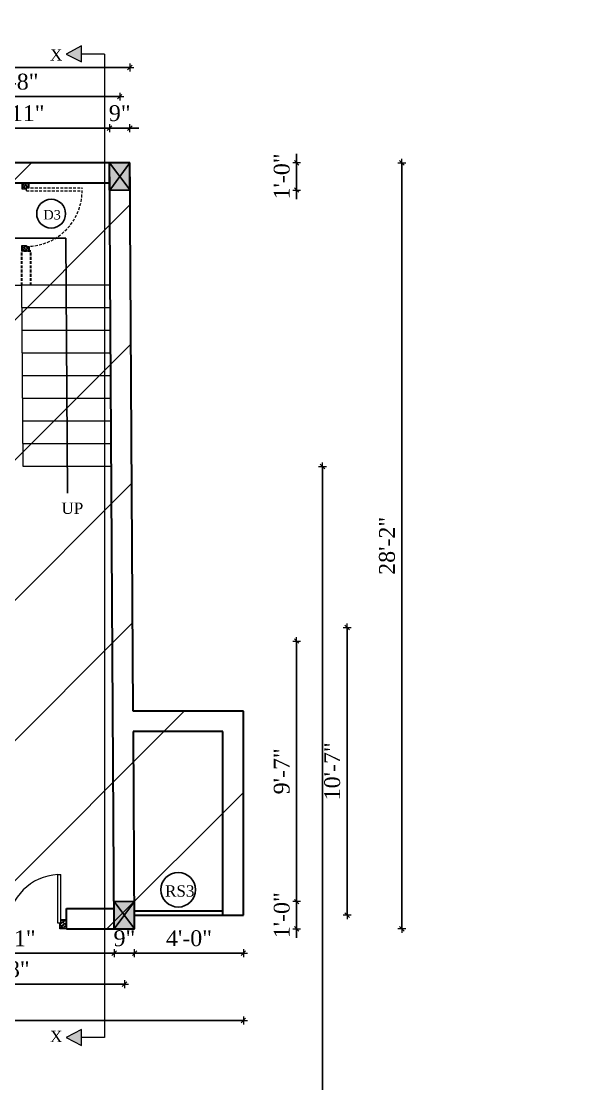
# Model space of a CAD drawing. Header units: inches. Extents: x 6873 to 34015, y -4010 to 8204.
# Drawn here: x 15168.2 to 15418.7, y -1550.2 to -1081.3 of the extents above; entities that cross this region are included whole.
import ezdxf

# ---------------------------------------------------------------- set-up
doc = ezdxf.new("R2010")
doc.units = ezdxf.units.IN
doc.header["$LTSCALE"] = 5
doc.header["$MEASUREMENT"] = 0
doc.linetypes.add('HIDDEN', pattern=[0.375, 0.25, -0.125])
for name, color, linetype, lineweight in [('A-WALL', 7, 'Continuous', 9), ('Dimension', 7, 'Continuous', 18), ('DOOR', 62, 'Continuous', 0), ('tefriş', 30, 'Continuous', 9)]:
    doc.layers.add(name, color=color, linetype=linetype, lineweight=lineweight)
doc.layers.add('dim line', color=7, linetype='Continuous', lineweight=15, true_color=0xfab2b2)
doc.layers.add('TEXT', color=6, linetype='Continuous')
doc.layers.add('WALL', color=7, linetype='Continuous')
doc.styles.add('ordinary', font='times.ttf')
doc.dimstyles.new('Copy of 96', dxfattribs={"dimtxt": 7, "dimasz": 4, "dimexe": 0.5, "dimexo": 0.5, "dimgap": 3, "dimtad": 1, "dimdec": 1, "dimzin": 11, "dimdsep": 46, "dimlunit": 4, "dimtxsty": 'ordinary', "dimblk": 'OBLIQUE', "dimcen": 0.09, "dimse1": 1, "dimse2": 1, "dimclrt": 6, "dimazin": 0, "dimtfac": 1, "dimtdec": 1, "dimtix": 1, "dimtmove": 2, "dimatfit": 3, "dimldrblk": 'leader', "dimfxl": 0.5, "dimfxlon": 1, "dimtolj": 1, "dimtzin": 0, "dimarcsym": 0})

# ---------------------------------------------------------------- blocks, each defined once
blk = doc.blocks.new('C1a')
at = {"color": 1, "ltscale": 5}
for p, q in [((18657.75, 4625.76), (18648.75, 4625.76)), ((18648.75, 4625.76), (18648.82, 4613.76)), ((18657.82, 4613.76), (18657.75, 4625.76)), ((18648.82, 4613.76), (18657.82, 4613.76))]:
    blk.add_line(p, q, dxfattribs=at)
blk = doc.blocks.new('A$C27B36B59')
at = {"layer": 'DOOR'}
for p, q in [((0, 4), (0, 0)), ((2.5, 4), (0, 4)), ((0, 0), (3, 0)), ((2.5, 2.5), (2.5, 4)), ((3, 2.5), (2.5, 2.5)), ((3, 0), (3, 2.5))]:
    blk.add_line(p, q, dxfattribs=at)
for centre, radius, start, end in [((-1.4, -0.54), 4.75, 22.1411, 72.838), ((1.34, 2.09), 1.64, 45.138, 144.8948), ((2.21, 0.3), 2.49, 83.3149, 152.658), ((0.13, 0.37), 2.05, 349.4875, 93.6805), ((1.96, -0.47), 2.01, 58.7447, 166.495), ((-0.06, 0.32), 1.13, 343.542, 86.947), ((2.08, -0.4), 1.17, 38.2816, 160.1519)]:
    blk.add_arc(centre, radius, start, end, dxfattribs=at)
blk = doc.blocks.new('smalldoor hidden')
at = {"layer": 'DOOR', "linetype": 'HIDDEN'}
for p, q in [((9851.61, -757.15), (9876.16, -757.15)), ((9851.61, -758.4), (9851.61, -757.15)), ((9851.61, -758.4), (9876.19, -758.4))]:
    blk.add_line(p, q, dxfattribs=at)
blk.add_arc((9851.61, -758.4), 24.58, 270, 2.9146, dxfattribs=at)
at = {"layer": 'DOOR', "linetype": 'HIDDEN', "yscale": 0.8333000000020547, "zscale": 0.8333000000002357, "rotation": 270}
for p, xscale in [((9849.52, -755.07), 0.8332999999984168), ((9849.52, -785.07), -0.8332999999984168)]:
    blk.add_blockref('A$C27B36B59', p, dxfattribs=dict(at, xscale=xscale))
blk = doc.blocks.new('x-x')
at = {"ltscale": 5}
for points in [[(11364.03, -701.52), (11364.03, -694.51), (11357.15, -698.09)], [(11364.03, -1135.52), (11364.03, -1128.51), (11357.15, -1132.09)]]:
    blk.add_hatch(color=256, dxfattribs=at).paths.add_polyline_path(points)
for p, q in [((11364.03, -694.51), (11357.15, -698.09)), ((11357.15, -698.09), (11364.03, -701.52)), ((11364.03, -701.52), (11364.03, -694.51)), ((11374.13, -698.09), (11364.03, -698.09)), ((11374.13, -698.09), (11374.13, -1132.09)), ((11364.03, -1128.51), (11357.15, -1132.09)), ((11364.03, -1135.52), (11364.03, -1128.51)), ((11357.15, -1132.09), (11364.03, -1135.52)), ((11374.13, -1132.09), (11364.03, -1132.09))]:
    blk.add_line(p, q, dxfattribs=at)
at = {"layer": 'A-WALL', "color": 1, "ltscale": 5}
blk.add_line((11374.13, -1120.09), (11374.13, -1132.09), dxfattribs=at)
at = {"layer": 'TEXT', "style": 'ordinary'}
for p in [(11350.08, -700.97), (11350.08, -1134.1)]:
    blk.add_text('X', height=5, dxfattribs=at).set_placement(p)
blk = doc.blocks.new('oblique')
at = {"color": 0, "lineweight": -2}
blk.add_line((0.25, 0.25), (-0.25, -0.25), dxfattribs=at)
at = {"layer": 'dim line', "lineweight": 9}
for p, q in [((-0.4375, 0), (0.4375, 0)), ((0, 0.4375), (0, -0.4375))]:
    blk.add_line(p, q, dxfattribs=at)
blk = doc.blocks.new('*D390')
at = {"layer": 'A-WALL', "color": 0, "lineweight": -2, "ltscale": 50, "transparency": 16777216}
blk.add_line((15213.75, -1506.21), (15109.75, -1506.21), dxfattribs=at)
at = {"layer": 'Defpoints', "color": 0, "ltscale": 50, "transparency": 16777216}
for p in [(15109.75, -1481.79), (15213.75, -1481.79), (15109.75, -1506.21)]:
    blk.add_point(p, dxfattribs=at)
at = {"layer": 'A-WALL', "color": 0, "lineweight": -2, "ltscale": 50, "transparency": 16777216, "xscale": 4, "yscale": 4, "zscale": 4, "rotation": 180.0000000000005}
blk.add_blockref('oblique', (15109.75, -1506.21), dxfattribs=at)
at = {"layer": 'A-WALL', "color": 0, "lineweight": -2, "ltscale": 50, "transparency": 16777216, "xscale": 4, "yscale": 4, "zscale": 4}
blk.add_blockref('oblique', (15213.75, -1506.21), dxfattribs=at)
at = {"layer": 'A-WALL', "color": 6, "ltscale": 50, "transparency": 16777216, "insert": (15161.75, -1499.65), "char_height": 7, "attachment_point": 5, "style": 'ordinary'}
blk.add_mtext('\\A1;8\'-8"', dxfattribs=at)
blk = doc.blocks.new('_OBLIQUE')
at = {"color": 0, "linetype": 'ByBlock'}
blk.add_line((-0.5, -0.5), (0.5, 0.5), dxfattribs=at)
blk = doc.blocks.new('leader')
at = {"layer": 'Dimension'}
for p, q in [((0, -4.33), (0, 4.33)), ((-4.42, 0), (4.42, 0))]:
    blk.add_line(p, q, dxfattribs=at)
blk = doc.blocks.new('*D369')
at = {"layer": 'A-WALL', "color": 0, "lineweight": -2, "ltscale": 50, "transparency": 16777216}
blk.add_line((15266.25, -1522.26), (14645.25, -1522.26), dxfattribs=at)
at = {"layer": 'Defpoints', "color": 0, "ltscale": 50, "transparency": 16777216}
for p in [(15266.25, -1472.62), (14645.25, -1478.62), (14645.25, -1522.26)]:
    blk.add_point(p, dxfattribs=at)
at = {"layer": 'A-WALL', "color": 0, "lineweight": -2, "ltscale": 50, "transparency": 16777216, "xscale": 4, "yscale": 4, "zscale": 4, "rotation": 180}
blk.add_blockref('oblique', (14645.25, -1522.26), dxfattribs=at)
at = {"layer": 'A-WALL', "color": 0, "lineweight": -2, "ltscale": 50, "transparency": 16777216, "xscale": 4, "yscale": 4, "zscale": 4}
blk.add_blockref('oblique', (15266.25, -1522.26), dxfattribs=at)
at = {"layer": 'A-WALL', "color": 6, "ltscale": 50, "transparency": 16777216, "insert": (14955.75, -1515.69), "char_height": 7, "attachment_point": 5, "style": 'ordinary'}
blk.add_mtext('\\A1;51\'-9"', dxfattribs=at)
blk = doc.blocks.new('*D406')
at = {"layer": 'A-WALL', "color": 0, "lineweight": -2, "ltscale": 50, "transparency": 16777216}
blk.add_line((15124.17, -1128.48), (15207.17, -1128.48), dxfattribs=at)
at = {"layer": 'Defpoints', "color": 0, "ltscale": 50, "transparency": 16777216}
for p in [(15207.17, -1128.48), (15124.17, -1143.79), (15207.17, -1143.79)]:
    blk.add_point(p, dxfattribs=at)
at = {"layer": 'A-WALL', "color": 0, "lineweight": -2, "ltscale": 50, "transparency": 16777216, "xscale": 4, "yscale": 4, "zscale": 4}
for p, rotation in [((15124.17, -1128.48), 180.0000000000261), ((15207.17, -1128.48), 2.605510395054913e-11)]:
    blk.add_blockref('oblique', p, dxfattribs=dict(at, rotation=rotation))
at = {"layer": 'A-WALL', "color": 6, "ltscale": 50, "transparency": 16777216, "insert": (15165.67, -1121.92), "char_height": 7, "attachment_point": 5, "style": 'ordinary'}
blk.add_mtext('\\A1;6\'-11"', dxfattribs=at)
blk = doc.blocks.new('*D407')
at = {"layer": 'A-WALL', "color": 0, "lineweight": -2, "ltscale": 50, "transparency": 16777216}
for p, q in [((15207.17, -1128.48), (15203.17, -1128.48)), ((15207.17, -1128.48), (15216.17, -1128.48)), ((15216.17, -1128.48), (15220.17, -1128.48))]:
    blk.add_line(p, q, dxfattribs=at)
at = {"layer": 'Defpoints', "color": 0, "ltscale": 50, "transparency": 16777216}
for p in [(15216.17, -1128.48), (15207.17, -1143.79), (15216.17, -1143.79)]:
    blk.add_point(p, dxfattribs=at)
at = {"layer": 'A-WALL', "color": 0, "lineweight": -2, "ltscale": 50, "transparency": 16777216, "xscale": 4, "yscale": 4, "zscale": 4}
for p, rotation in [((15207.17, -1128.48), 2.605915483400167e-11), ((15216.17, -1128.48), 180.0000000000261)]:
    blk.add_blockref('oblique', p, dxfattribs=dict(at, rotation=rotation))
at = {"layer": 'A-WALL', "color": 6, "ltscale": 50, "transparency": 16777216, "insert": (15211.67, -1121.91), "char_height": 7, "attachment_point": 5, "style": 'ordinary'}
blk.add_mtext('\\A1;9"', dxfattribs=at)
blk = doc.blocks.new('*D408')
at = {"layer": 'A-WALL', "color": 0, "lineweight": -2, "ltscale": 50, "transparency": 16777216}
blk.add_line((15211.67, -1114.58), (15119.67, -1114.58), dxfattribs=at)
at = {"layer": 'Defpoints', "color": 0, "ltscale": 50, "transparency": 16777216}
for p in [(15119.67, -1114.58), (15119.67, -1143.79), (15211.67, -1143.79)]:
    blk.add_point(p, dxfattribs=at)
at = {"layer": 'A-WALL', "color": 0, "lineweight": -2, "ltscale": 50, "transparency": 16777216, "xscale": 4, "yscale": 4, "zscale": 4, "rotation": 180}
blk.add_blockref('oblique', (15119.67, -1114.58), dxfattribs=at)
at = {"layer": 'A-WALL', "color": 0, "lineweight": -2, "ltscale": 50, "transparency": 16777216, "xscale": 4, "yscale": 4, "zscale": 4}
blk.add_blockref('oblique', (15211.67, -1114.58), dxfattribs=at)
at = {"layer": 'A-WALL', "color": 6, "ltscale": 50, "transparency": 16777216, "insert": (15165.67, -1108.01), "char_height": 7, "attachment_point": 5, "style": 'ordinary'}
blk.add_mtext('\\A1;7\'-8"', dxfattribs=at)
blk = doc.blocks.new('*D371')
at = {"layer": 'A-WALL', "color": 0, "lineweight": -2, "ltscale": 50, "transparency": 16777216}
blk.add_line((14837.17, -1101.74), (15216.17, -1101.74), dxfattribs=at)
at = {"layer": 'Defpoints', "color": 0, "ltscale": 50, "transparency": 16777216}
for p in [(15216.17, -1101.74), (14837.17, -1143.79), (15216.17, -1143.79)]:
    blk.add_point(p, dxfattribs=at)
at = {"layer": 'A-WALL', "color": 0, "lineweight": -2, "ltscale": 50, "transparency": 16777216, "xscale": 4, "yscale": 4, "zscale": 4, "rotation": 180}
blk.add_blockref('oblique', (14837.17, -1101.74), dxfattribs=at)
at = {"layer": 'A-WALL', "color": 0, "lineweight": -2, "ltscale": 50, "transparency": 16777216, "xscale": 4, "yscale": 4, "zscale": 4}
blk.add_blockref('oblique', (15216.17, -1101.74), dxfattribs=at)
at = {"layer": 'A-WALL', "color": 6, "ltscale": 50, "transparency": 16777216, "insert": (15026.67, -1095.17), "char_height": 7, "attachment_point": 5, "style": 'ordinary'}
blk.add_mtext('\\A1;31\'-7"', dxfattribs=at)
blk = doc.blocks.new('*D368')
at = {"layer": 'A-WALL', "color": 0, "lineweight": -2, "ltscale": 50, "transparency": 16777216}
blk.add_line((15114.25, -1492.55), (15209.25, -1492.55), dxfattribs=at)
at = {"layer": 'Defpoints', "color": 0, "ltscale": 50, "transparency": 16777216}
for p in [(15114.25, -1481.79), (15209.25, -1481.79), (15209.25, -1492.55)]:
    blk.add_point(p, dxfattribs=at)
at = {"layer": 'A-WALL', "color": 0, "lineweight": -2, "ltscale": 50, "transparency": 16777216, "xscale": 4, "yscale": 4, "zscale": 4, "rotation": 180}
blk.add_blockref('oblique', (15114.25, -1492.55), dxfattribs=at)
at = {"layer": 'A-WALL', "color": 0, "lineweight": -2, "ltscale": 50, "transparency": 16777216, "xscale": 4, "yscale": 4, "zscale": 4}
blk.add_blockref('oblique', (15209.25, -1492.55), dxfattribs=at)
at = {"layer": 'A-WALL', "color": 6, "ltscale": 50, "transparency": 16777216, "insert": (15161.75, -1485.98), "char_height": 7, "attachment_point": 5, "style": 'ordinary'}
blk.add_mtext('\\A1;7\'-11"', dxfattribs=at)
blk = doc.blocks.new('*D377')
at = {"layer": 'A-WALL', "color": 0, "lineweight": -2, "ltscale": 50, "transparency": 16777216}
for p, q in [((15209.25, -1492.55), (15205.25, -1492.55)), ((15209.25, -1492.55), (15218.25, -1492.55)), ((15218.25, -1492.55), (15222.25, -1492.55))]:
    blk.add_line(p, q, dxfattribs=at)
at = {"layer": 'Defpoints', "color": 0, "ltscale": 50, "transparency": 16777216}
for p in [(15209.25, -1481.79), (15218.25, -1481.79), (15218.25, -1492.55)]:
    blk.add_point(p, dxfattribs=at)
at = {"layer": 'A-WALL', "color": 0, "lineweight": -2, "ltscale": 50, "transparency": 16777216, "xscale": 4, "yscale": 4, "zscale": 4}
blk.add_blockref('oblique', (15209.25, -1492.55), dxfattribs=at)
at = {"layer": 'A-WALL', "color": 0, "lineweight": -2, "ltscale": 50, "transparency": 16777216, "xscale": 4, "yscale": 4, "zscale": 4, "rotation": 180}
blk.add_blockref('oblique', (15218.25, -1492.55), dxfattribs=at)
at = {"layer": 'A-WALL', "color": 6, "ltscale": 50, "transparency": 16777216, "insert": (15213.75, -1485.98), "char_height": 7, "attachment_point": 5, "style": 'ordinary'}
blk.add_mtext('\\A1;9"', dxfattribs=at)
blk = doc.blocks.new('*D378')
at = {"layer": 'A-WALL', "color": 0, "lineweight": -2, "ltscale": 50, "transparency": 16777216}
blk.add_line((15218.25, -1492.55), (15266.25, -1492.55), dxfattribs=at)
at = {"layer": 'Defpoints', "color": 0, "ltscale": 50, "transparency": 16777216}
for p in [(15266.25, -1475.79), (15218.25, -1481.79), (15266.25, -1492.55)]:
    blk.add_point(p, dxfattribs=at)
at = {"layer": 'A-WALL', "color": 0, "lineweight": -2, "ltscale": 50, "transparency": 16777216, "xscale": 4, "yscale": 4, "zscale": 4, "rotation": 180}
blk.add_blockref('oblique', (15218.25, -1492.55), dxfattribs=at)
at = {"layer": 'A-WALL', "color": 0, "lineweight": -2, "ltscale": 50, "transparency": 16777216, "xscale": 4, "yscale": 4, "zscale": 4}
blk.add_blockref('oblique', (15266.25, -1492.55), dxfattribs=at)
at = {"layer": 'A-WALL', "color": 6, "ltscale": 50, "transparency": 16777216, "insert": (15242.25, -1485.99), "char_height": 7, "attachment_point": 5, "style": 'ordinary'}
blk.add_mtext('\\A1;4\'-0"', dxfattribs=at)
blk = doc.blocks.new('*D379')
at = {"layer": 'A-WALL', "color": 0, "lineweight": -2, "ltscale": 50, "transparency": 16777216}
for p, q in [((15289.77, -1143.79), (15289.77, -1139.79)), ((15289.77, -1143.79), (15289.77, -1155.79)), ((15289.77, -1155.79), (15289.77, -1159.79))]:
    blk.add_line(p, q, dxfattribs=at)
at = {"layer": 'Defpoints', "color": 0, "ltscale": 50, "transparency": 16777216}
for p in [(15216.17, -1143.79), (15216.24, -1155.79), (15289.77, -1155.79)]:
    blk.add_point(p, dxfattribs=at)
at = {"layer": 'A-WALL', "color": 0, "lineweight": -2, "ltscale": 50, "transparency": 16777216, "xscale": 4, "yscale": 4, "zscale": 4}
for p, rotation in [((15289.77, -1143.79), 270), ((15289.77, -1155.79), 90)]:
    blk.add_blockref('oblique', p, dxfattribs=dict(at, rotation=rotation))
at = {"layer": 'A-WALL', "color": 6, "ltscale": 50, "transparency": 16777216, "insert": (15283.21, -1149.79), "char_height": 7, "attachment_point": 5, "rotation": 90, "style": 'ordinary'}
blk.add_mtext('\\A1;1\'-0"', dxfattribs=at)
blk = doc.blocks.new('*D381')
at = {"layer": 'A-WALL', "color": 0, "lineweight": -2, "ltscale": 50, "transparency": 16777216}
blk.add_line((15301.19, -1277.79), (15301.19, -3142.55), dxfattribs=at)
at = {"layer": 'Defpoints', "color": 0, "ltscale": 50, "transparency": 16777216}
for p in [(13831.43, -1277.79), (15228.46, -3142.55), (15301.19, -3142.55)]:
    blk.add_point(p, dxfattribs=at)
at = {"layer": 'A-WALL', "color": 0, "lineweight": -2, "ltscale": 50, "transparency": 16777216, "xscale": 4, "yscale": 4, "zscale": 4}
for p, rotation in [((15301.19, -1277.79), 90), ((15301.19, -3142.55), 270)]:
    blk.add_blockref('oblique', p, dxfattribs=dict(at, rotation=rotation))
at = {"layer": 'A-WALL', "color": 6, "ltscale": 50, "transparency": 16777216, "insert": (15294.63, -2210.17), "char_height": 7, "attachment_point": 5, "rotation": 90, "style": 'ordinary'}
blk.add_mtext('\\A1;155\'-5"', dxfattribs=at)
blk = doc.blocks.new('*D384')
at = {"layer": 'A-WALL', "color": 0, "lineweight": -2, "ltscale": 50, "transparency": 16777216}
blk.add_line((15289.77, -1354.79), (15289.77, -1469.79), dxfattribs=at)
at = {"layer": 'Defpoints', "color": 0, "ltscale": 50, "transparency": 16777216}
for p in [(13831.8, -1354.79), (15218.17, -1469.79), (15289.77, -1469.79)]:
    blk.add_point(p, dxfattribs=at)
at = {"layer": 'A-WALL', "color": 0, "lineweight": -2, "ltscale": 50, "transparency": 16777216, "xscale": 4, "yscale": 4, "zscale": 4}
for p, rotation in [((15289.77, -1354.79), 90), ((15289.77, -1469.79), 270)]:
    blk.add_blockref('oblique', p, dxfattribs=dict(at, rotation=rotation))
at = {"layer": 'A-WALL', "color": 6, "ltscale": 50, "transparency": 16777216, "insert": (15283.2, -1412.29), "char_height": 7, "attachment_point": 5, "rotation": 90, "style": 'ordinary'}
blk.add_mtext('\\A1;9\'-7"', dxfattribs=at)
blk = doc.blocks.new('*D385')
at = {"layer": 'A-WALL', "color": 0, "lineweight": -2, "ltscale": 50, "transparency": 16777216}
for p, q in [((15289.77, -1469.79), (15289.77, -1465.79)), ((15289.77, -1469.79), (15289.77, -1481.79)), ((15289.77, -1481.79), (15289.77, -1485.79))]:
    blk.add_line(p, q, dxfattribs=at)
at = {"layer": 'Defpoints', "color": 0, "ltscale": 50, "transparency": 16777216}
for p in [(15218.17, -1469.79), (15218.25, -1481.79), (15289.77, -1481.79)]:
    blk.add_point(p, dxfattribs=at)
at = {"layer": 'A-WALL', "color": 0, "lineweight": -2, "ltscale": 50, "transparency": 16777216, "xscale": 4, "yscale": 4, "zscale": 4}
for p, rotation in [((15289.77, -1469.79), 270), ((15289.77, -1481.79), 90)]:
    blk.add_blockref('oblique', p, dxfattribs=dict(at, rotation=rotation))
at = {"layer": 'A-WALL', "color": 6, "ltscale": 50, "transparency": 16777216, "insert": (15283.21, -1475.79), "char_height": 7, "attachment_point": 5, "rotation": 90, "style": 'ordinary'}
blk.add_mtext('\\A1;1\'-0"', dxfattribs=at)
blk = doc.blocks.new('*D388')
at = {"layer": 'A-WALL', "color": 0, "lineweight": -2, "ltscale": 50, "transparency": 16777216}
blk.add_line((15312.08, -1348.79), (15312.08, -1475.79), dxfattribs=at)
at = {"layer": 'Defpoints', "color": 0, "ltscale": 50, "transparency": 16777216}
for p in [(13831.77, -1348.79), (15218.21, -1475.79), (15312.08, -1475.79)]:
    blk.add_point(p, dxfattribs=at)
at = {"layer": 'A-WALL', "color": 0, "lineweight": -2, "ltscale": 50, "transparency": 16777216, "xscale": 4, "yscale": 4, "zscale": 4}
for p, rotation in [((15312.08, -1348.79), 90), ((15312.08, -1475.79), 270)]:
    blk.add_blockref('oblique', p, dxfattribs=dict(at, rotation=rotation))
at = {"layer": 'A-WALL', "color": 6, "ltscale": 50, "transparency": 16777216, "insert": (15305.5, -1412.29), "char_height": 7, "attachment_point": 5, "rotation": 90, "style": 'ordinary'}
blk.add_mtext('\\A1;10\'-7"', dxfattribs=at)
blk = doc.blocks.new('*D389')
at = {"layer": 'A-WALL', "color": 0, "lineweight": -2, "ltscale": 50, "transparency": 16777216}
blk.add_line((15336.23, -1481.79), (15336.23, -1143.79), dxfattribs=at)
at = {"layer": 'Defpoints', "color": 0, "ltscale": 50, "transparency": 16777216}
for p in [(15216.17, -1143.79), (15336.23, -1143.79), (15218.25, -1481.79)]:
    blk.add_point(p, dxfattribs=at)
at = {"layer": 'A-WALL', "color": 0, "lineweight": -2, "ltscale": 50, "transparency": 16777216, "xscale": 4, "yscale": 4, "zscale": 4}
for p, rotation in [((15336.23, -1143.79), 90), ((15336.23, -1481.79), 270)]:
    blk.add_blockref('oblique', p, dxfattribs=dict(at, rotation=rotation))
at = {"layer": 'A-WALL', "color": 6, "ltscale": 50, "transparency": 16777216, "insert": (15329.67, -1312.79), "char_height": 7, "attachment_point": 5, "rotation": 90, "style": 'ordinary'}
blk.add_mtext('\\A1;28\'-2"', dxfattribs=at)

msp = doc.modelspace()

# ---------------------------------------------------------------- hatches: boundary and pattern name
at = {"layer": 'WALL', "linetype": 'ByBlock', "ltscale": 5, "true_color": 0xf8991e}
h = msp.add_hatch(dxfattribs=at)
h.set_pattern_fill('ANSI31', color=30, scale=350)
h.set_pattern_definition([(45, (8200.943, 1103.258), (-30.93592, 30.93592), [])])
h.paths.add_polyline_path([(14645.25, -1481.79), (14837.17, -1143.79), (15216.17, -1143.79), (15217.66, -1385.79), (15266.25, -1385.79), (15266.25, -1475.79), (15218.25, -1475.79), (15218.25, -1481.79)])
h = msp.add_hatch(color=30, dxfattribs=at)
h.dxf.hatch_style = 1
h.paths.add_polyline_path([(15216.24, -1155.79), (15211.7, -1149.79), (15207.24, -1155.79)])
h.paths.add_polyline_path([(15216.24, -1155.79), (15216.17, -1143.79), (15211.7, -1149.79)])
h.paths.add_polyline_path([(15216.17, -1143.79), (15207.17, -1143.79), (15211.7, -1149.79)])
h.paths.add_polyline_path([(15211.7, -1149.79), (15207.17, -1143.79), (15207.24, -1155.79)])
h = msp.add_hatch(color=30, dxfattribs=at)
h.dxf.hatch_style = 1
h.paths.add_polyline_path([(15218.25, -1481.79), (15213.71, -1475.79), (15209.25, -1481.79)])
h.paths.add_polyline_path([(15218.25, -1481.79), (15218.17, -1469.79), (15213.71, -1475.79)])
h.paths.add_polyline_path([(15218.17, -1469.79), (15209.17, -1469.79), (15213.71, -1475.79)])
h.paths.add_polyline_path([(15213.71, -1475.79), (15209.17, -1469.79), (15209.25, -1481.79)])

# ---------------------------------------------------------------- linework, layer by layer
at = {"color": 1, "ltscale": 5}
for p, q in [((15216.24, -1155.79), (15207.17, -1143.79)), ((15207.24, -1155.79), (15216.17, -1143.79)), ((15218.25, -1481.79), (15209.17, -1469.79)), ((15209.25, -1481.79), (15218.17, -1469.79))]:
    msp.add_line(p, q, dxfattribs=at)
at = {"layer": 'A-WALL', "lineweight": 30}
for p, q in [((15216.17, -1143.79), (15164.17, -1143.79)), ((15209.25, -1481.79), (15207.17, -1143.79)), ((15217.66, -1385.79), (15216.17, -1143.79)), ((15207.22, -1152.79), (15164.17, -1152.79)), ((15266.25, -1385.79), (15217.66, -1385.79)), ((15266.25, -1475.79), (15266.25, -1385.79)), ((15257.25, -1394.79), (15217.66, -1394.79)), ((15218.25, -1481.79), (15217.71, -1394.79)), ((15257.25, -1475.79), (15257.25, -1394.79)), ((15188.25, -1472.79), (15209.19, -1472.85)), ((15188.25, -1481.79), (15188.25, -1472.79)), ((15218.25, -1473.79), (15257.25, -1473.79)), ((15218.25, -1475.79), (15266.25, -1475.79)), ((15188.25, -1481.79), (15218.25, -1481.79))]:
    msp.add_line(p, q, dxfattribs=at)
at = {"layer": 'A-WALL', "linetype": 'HIDDEN', "lineweight": 30}
for p, q in [((15168.5, -1197.79), (15168.41, -1182.77)), ((15172.41, -1182.77), (15168.41, -1182.77)), ((15172.5, -1197.79), (15172.41, -1182.77))]:
    msp.add_line(p, q, dxfattribs=at)
at = {"layer": 'A-WALL', "ltscale": 5}
msp.add_circle((15105.47, 278.39), 4288.21, dxfattribs=at)
at = {"layer": 'DOOR', "ltscale": 0.5}
for p, q in [((15184.35, -1479.29), (15184.35, -1457.84)), ((15184.35, -1457.84), (15185.75, -1457.84)), ((15185.75, -1479.29), (15185.75, -1457.84)), ((15185.75, -1479.29), (15184.35, -1479.29)), ((15185.25, -1479.39), (15185.25, -1481.79)), ((15188.25, -1477.79), (15185.85, -1477.79))]:
    msp.add_line(p, q, dxfattribs=at)
msp.add_arc((15185.58, -1481.19), 23.38, 93.0335, 176.5804, dxfattribs=at)
at = {"layer": 'tefriş', "ltscale": 5}
for p, q in [((15161.76, -1197.79), (15168.5, -1197.79)), ((15207.5, -1197.79), (15168.5, -1197.79)), ((15168.99, -1277.79), (15168.5, -1197.79)), ((15207.56, -1207.8), (15168.56, -1207.8)), ((15207.62, -1217.8), (15168.62, -1217.8)), ((15207.68, -1227.79), (15168.68, -1227.79)), ((15207.74, -1237.8), (15168.74, -1237.8)), ((15207.81, -1247.8), (15168.81, -1247.8)), ((15207.87, -1257.8), (15168.87, -1257.8)), ((15207.93, -1267.79), (15168.93, -1267.79)), ((15207.99, -1277.79), (15168.99, -1277.79))]:
    msp.add_line(p, q, dxfattribs=at)
at = {"layer": 'TEXT'}
for centre, radius in [((15181.4, -1166.22), 6.37), ((15237.49, -1464.53), 7.64)]:
    msp.add_circle(centre, radius, dxfattribs=at)
at = {"layer": 'WALL', "color": 2, "linetype": 'ByBlock', "ltscale": 5}
for p in [(15148.13, -1176.96), (15188.56, -1289.55)]:
    msp.add_line(p, (15187.87, -1176.96), dxfattribs=at)
for points in [[(15207.17, -1143.79), (15207.24, -1155.79), (15216.24, -1155.79), (15216.17, -1143.79)], [(15209.17, -1469.79), (15209.25, -1481.79), (15218.25, -1481.79), (15218.17, -1469.79)]]:
    msp.add_lwpolyline(points, close=True, dxfattribs=at)

# ---------------------------------------------------------------- block references
at = {"layer": 'A-WALL', "color": 1}
for name, p in [('x-x', (3830.83, -397.7)), ('smalldoor hidden', (5318.88, -397.7))]:
    msp.add_blockref(name, p, dxfattribs=at)
at = {"layer": 'DOOR', "xscale": -1}
msp.add_blockref('A$C27B36B59', (15188.25, -1481.79), dxfattribs=at)
at = {"layer": 'WALL', "color": 2, "linetype": 'ByBlock', "ltscale": 5}
for p in [(-3441.58, -5769.55), (-3439.57, -6095.55)]:
    msp.add_blockref('C1a', p, dxfattribs=at)

# ---------------------------------------------------------------- texts
at = {"layer": 'TEXT', "style": 'ordinary'}
for s, height, rotation, p in [('D3', 4.167, 359.9996, (15177.99, -1168.78)), ('UP', 5, 359.9996, (15185.95, -1298.7)), ('RS3', 5, 0.0004, (15231.65, -1467.59))]:
    msp.add_text(s, height=height, rotation=rotation, dxfattribs=at).set_placement(p)

# ---------------------------------------------------------------- dimensions: what is measured, and where the dimension line sits
at = {"layer": 'A-WALL', "ltscale": 50}
for base, p1, p2, picture, middle in [((15216.17, -1101.74), (14837.17, -1143.79), (15216.17, -1143.79), '*D371', (15026.67, -1095.17)), ((14645.25, -1522.26), (15266.25, -1472.62), (14645.25, -1478.62), '*D369', (14955.75, -1515.69)), ((15266.25, -1492.55), (15218.25, -1481.79), (15266.25, -1475.79), '*D378', (15242.25, -1485.99)), ((15209.25, -1492.55), (15114.25, -1481.79), (15209.25, -1481.79), '*D368', (15161.75, -1485.98)), ((15218.25, -1492.55), (15209.25, -1481.79), (15218.25, -1481.79), '*D377', (15213.75, -1485.98))]:
    dim = msp.add_linear_dim(base=base, p1=p1, p2=p2, dimstyle='Copy of 96', override={"dimdec": 0, "dimblk": 'oblique', "dimtdec": 0, "dimarcsym": 1}, dxfattribs=at)
    dim.commit()
    dim.dimension.update_dxf_attribs({"geometry": picture, "text_midpoint": middle})
for p1, p2, distance, picture, middle in [((15211.67, -1143.79), (15119.67, -1143.79), -29.21, '*D408', (15165.67, -1108.01)), ((15213.75, -1481.79), (15109.75, -1481.79), 24.41, '*D390', (15161.75, -1499.65))]:
    dim = msp.add_aligned_dim(p1=p1, p2=p2, distance=distance, dimstyle='Copy of 96', override={"dimdec": 0, "dimblk": 'oblique', "dimtdec": 0, "dimarcsym": 1}, dxfattribs=at)
    dim.commit()
    dim.dimension.update_dxf_attribs({"geometry": picture, "text_midpoint": middle})
for base, p1, p2, angle, picture, middle in [((15207.17, -1128.48), (15124.17, -1143.79), (15207.17, -1143.79), 180, '*D406', (15165.67, -1121.92)), ((15216.17, -1128.48), (15207.17, -1143.79), (15216.17, -1143.79), 180, '*D407', (15211.67, -1121.91)), ((15289.77, -1155.79), (15216.17, -1143.79), (15216.24, -1155.79), 90, '*D379', (15283.21, -1149.79)), ((15336.23, -1143.79), (15218.25, -1481.79), (15216.17, -1143.79), 90, '*D389', (15329.67, -1312.79)), ((15301.19, -3142.55), (13831.43, -1277.79), (15228.46, -3142.55), 90, '*D381', (15294.63, -2210.17)), ((15312.08, -1475.79), (13831.77, -1348.79), (15218.21, -1475.79), 90, '*D388', (15305.5, -1412.29)), ((15289.77, -1469.79), (13831.8, -1354.79), (15218.17, -1469.79), 90, '*D384', (15283.2, -1412.29)), ((15289.77, -1481.79), (15218.17, -1469.79), (15218.25, -1481.79), 90, '*D385', (15283.21, -1475.79))]:
    dim = msp.add_linear_dim(base=base, p1=p1, p2=p2, angle=angle, dimstyle='Copy of 96', override={"dimdec": 0, "dimblk": 'oblique', "dimtdec": 0, "dimarcsym": 1}, dxfattribs=at)
    dim.commit()
    dim.dimension.update_dxf_attribs({"geometry": picture, "text_midpoint": middle})

doc.saveas('drawing.dxf')
